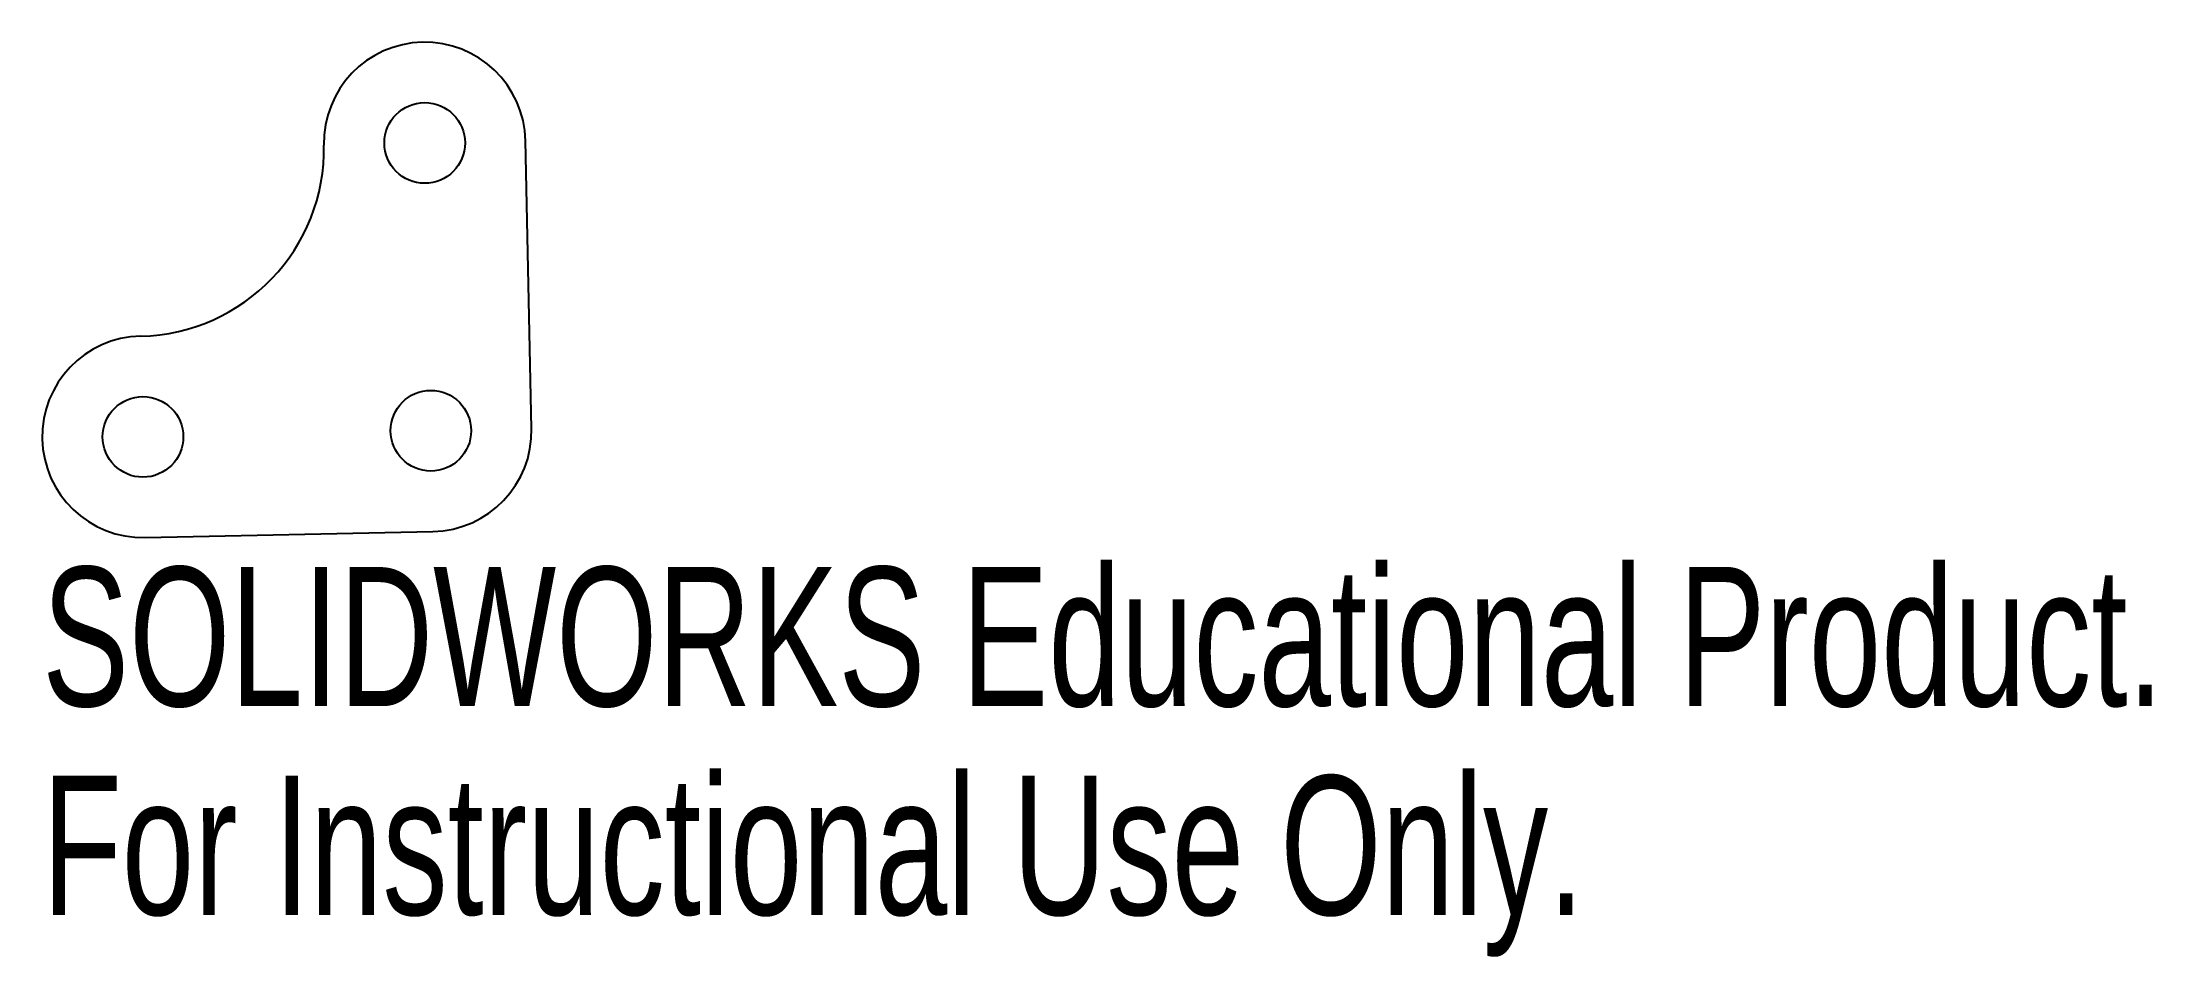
# Model space of a CAD drawing. Header units: millimetres. Extents: x -8.5 to 64.8, y -23.2 to 8.6.
import ezdxf

# ---------------------------------------------------------------- set-up
doc = ezdxf.new("R2010")
doc.units = ezdxf.units.MM
doc.styles.add('SLDTEXTSTYLE0', font='TXT', dxfattribs={"width": 0.7})

msp = doc.modelspace()

# ---------------------------------------------------------------- linework, layer by layer
at = {"color": 7, "linetype": 'Continuous', "lineweight": 25}
for p, q in [((8.498, -4.818), (8.286, 5.179)), ((-4.925, -8.604), (5.073, -8.392))]:
    msp.add_line(p, q, dxfattribs=at)
for centre in [(4.787, 5.105), (4.999, -4.893), (-4.999, -5.105)]:
    msp.add_circle(centre, 1.4, dxfattribs=at)
for centre, radius, start, end in [((4.787, 5.105), 3.5, 1.2162, 181.2162), ((-5.211, 4.893), 6.5, 271.2162, 1.2162), ((-4.999, -5.105), 3.5, 91.2162, 271.2162), ((4.999, -4.893), 3.5, 271.2162, 1.2162)]:
    msp.add_arc(centre, radius, start, end, dxfattribs=at)

# ---------------------------------------------------------------- texts
at = {"color": 7, "linetype": 'Continuous', "char_height": 4.83362, "attachment_point": 1, "style": 'SLDTEXTSTYLE0'}
for s, insert in [('SOLIDWORKS Educational Product.', (-8.499, -9.625)), ('For Instructional Use Only.', (-8.499, -16.875))]:
    msp.add_mtext(s, dxfattribs=dict(at, insert=insert))

doc.saveas('drawing.dxf')
